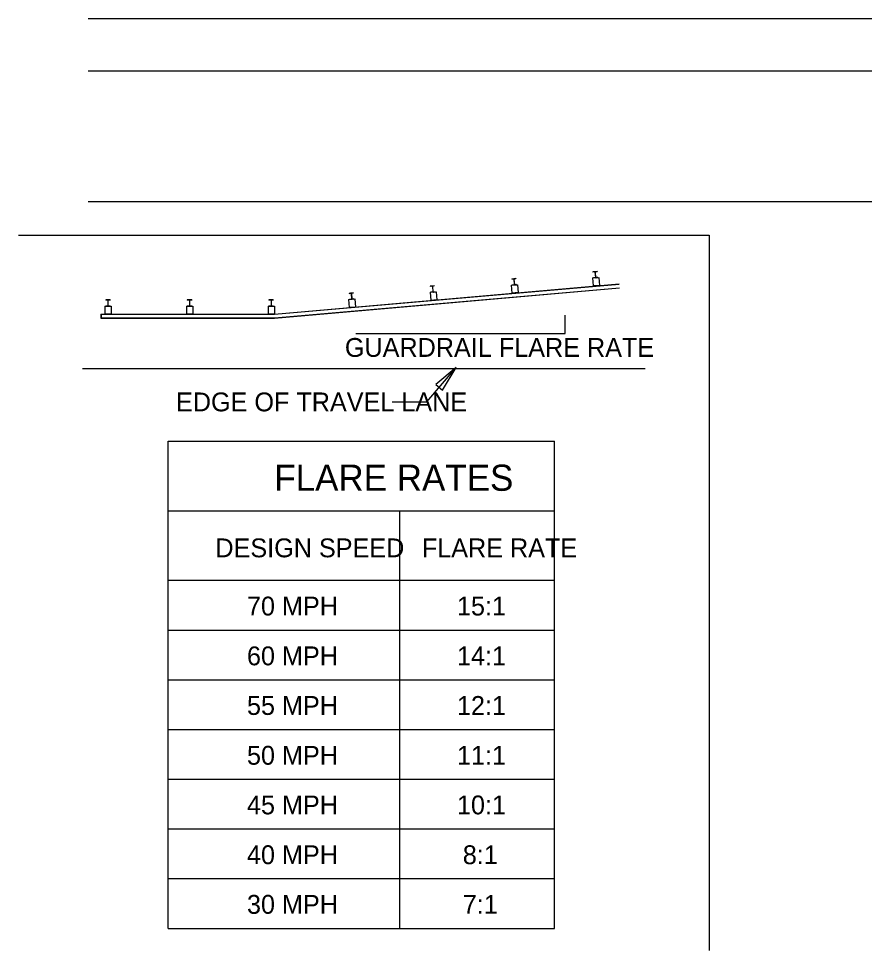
# Model space of a CAD drawing. Extents: x 1 to 17.6, y 0.2 to 10.2.
# Drawn here: x 1 to 5.041, y 1.25 to 5.701 of the extents above; entities that cross this region are included whole.
import ezdxf

# ---------------------------------------------------------------- set-up
doc = ezdxf.new("R2010")
doc.units = 0
for name, color, linetype in [('SD_P_Dimension Lines', 7, 'Continuous'), ('SD_P_Dimension Text', 7, 'Continuous'), ('SD_P_Frame', 7, 'Continuous'), ('SD_X_Exist Object Lines', 7, 'Continuous')]:
    doc.layers.add(name, color=color, linetype=linetype)

msp = doc.modelspace()

# ---------------------------------------------------------------- linework, layer by layer
at = {"layer": 'SD_P_Dimension Lines'}
for p, q in [((3.6121, 4.1967), (3.6121, 4.2842)), ((2.6121, 4.1967), (3.6121, 4.1967)), ((2.95, 3.87), (3.09, 4.035)), ((3.09, 4.035), (2.9929, 3.9535)), ((3.0249, 3.9263), (3.09, 4.035)), ((2.9929, 3.9535), (3.0249, 3.9263)), ((2.785, 3.87), (2.95, 3.87)), ((1.714, 3.683), (3.56, 3.683)), ((1.714, 1.355), (1.714, 3.683)), ((3.56, 1.355), (3.56, 3.683)), ((1.714, 3.35), (3.56, 3.35)), ((2.822, 3.018), (2.822, 3.35)), ((1.714, 3.018), (3.56, 3.018)), ((2.822, 1.355), (2.822, 3.018)), ((1.714, 2.78), (3.56, 2.78)), ((1.714, 2.543), (3.56, 2.543)), ((1.714, 2.305), (3.56, 2.305)), ((1.714, 2.068), (3.56, 2.068)), ((1.714, 1.83), (3.56, 1.83)), ((1.714, 1.593), (3.56, 1.593)), ((1.714, 1.355), (3.56, 1.355))]:
    msp.add_line(p, q, dxfattribs=at)
at = {"layer": 'SD_P_Frame'}
for p, q in [((1, 4.6667), (4.2998, 4.6667)), ((4.2998, 4.6667), (4.2998, 1.25))]:
    msp.add_line(p, q, dxfattribs=at)
at = {"layer": 'SD_X_Exist Object Lines'}
for p, q in [((1.333, 5.701), (5.93, 5.701)), ((1.333, 5.452), (5.93, 5.452)), ((1.333, 4.827), (15.307, 4.827)), ((3.376, 4.459), (3.356, 4.457)), ((3.365, 4.457), (3.356, 4.456)), ((3.356, 4.457), (3.356, 4.456)), ((3.359, 4.457), (3.359, 4.458)), ((3.363, 4.457), (3.362, 4.458)), ((3.366, 4.456), (3.368, 4.431)), ((3.367, 4.456), (3.369, 4.431)), ((3.369, 4.458), (3.368, 4.459)), ((3.376, 4.458), (3.368, 4.458)), ((3.373, 4.458), (3.373, 4.459)), ((3.376, 4.459), (3.376, 4.458)), ((3.743, 4.462), (3.772, 4.465)), ((3.743, 4.462), (3.746, 4.424)), ((3.765, 4.493), (3.744, 4.491)), ((3.753, 4.491), (3.744, 4.49)), ((3.744, 4.491), (3.744, 4.49)), ((3.747, 4.491), (3.747, 4.492)), ((3.767, 4.464), (3.747, 4.462)), ((3.755, 4.463), (3.747, 4.463)), ((3.747, 4.463), (3.747, 4.462)), ((3.75, 4.461), (3.75, 4.462)), ((3.751, 4.491), (3.751, 4.493)), ((3.754, 4.49), (3.756, 4.465)), ((3.754, 4.462), (3.754, 4.463)), ((3.755, 4.49), (3.757, 4.465)), ((3.758, 4.492), (3.757, 4.493)), ((3.765, 4.492), (3.757, 4.492)), ((3.767, 4.465), (3.758, 4.464)), ((3.76, 4.463), (3.759, 4.464)), ((3.762, 4.493), (3.762, 4.494)), ((3.765, 4.463), (3.764, 4.464)), ((3.765, 4.493), (3.765, 4.492)), ((3.767, 4.465), (3.767, 4.464)), ((3.772, 4.465), (3.776, 4.426)), ((2.2223, 4.2896), (3.8695, 4.4337)), ((2.2224, 4.2886), (3.8696, 4.4327)), ((2.2231, 4.2716), (3.8711, 4.4157)), ((2.2232, 4.2706), (3.8712, 4.4147)), ((2.988, 4.425), (2.967, 4.423)), ((2.977, 4.423), (2.967, 4.422)), ((2.967, 4.423), (2.967, 4.422)), ((2.97, 4.422), (2.971, 4.423)), ((2.975, 4.423), (2.974, 4.424)), ((2.977, 4.422), (2.979, 4.396)), ((2.978, 4.422), (2.98, 4.396)), ((2.988, 4.424), (2.98, 4.423)), ((2.981, 4.423), (2.98, 4.424)), ((2.985, 4.424), (2.985, 4.425)), ((2.988, 4.425), (2.988, 4.424)), ((3.354, 4.428), (3.384, 4.43)), ((3.354, 4.428), (3.357, 4.389)), ((3.379, 4.43), (3.358, 4.427)), ((3.367, 4.429), (3.358, 4.428)), ((3.358, 4.428), (3.358, 4.427)), ((3.361, 4.427), (3.361, 4.428)), ((3.365, 4.428), (3.366, 4.429)), ((3.379, 4.431), (3.37, 4.43)), ((3.372, 4.428), (3.371, 4.429)), ((3.377, 4.429), (3.376, 4.43)), ((3.379, 4.431), (3.379, 4.43)), ((3.384, 4.43), (3.387, 4.392)), ((3.776, 4.426), (3.746, 4.424)), ((2.577, 4.359), (2.607, 4.362)), ((2.599, 4.391), (2.579, 4.388)), ((2.588, 4.388), (2.579, 4.387)), ((2.579, 4.388), (2.579, 4.387)), ((2.582, 4.388), (2.582, 4.389)), ((2.586, 4.389), (2.585, 4.39)), ((2.589, 4.387), (2.591, 4.362)), ((2.59, 4.387), (2.592, 4.362)), ((2.599, 4.39), (2.591, 4.389)), ((2.592, 4.389), (2.591, 4.39)), ((2.602, 4.362), (2.593, 4.361)), ((2.596, 4.39), (2.596, 4.391)), ((2.599, 4.391), (2.599, 4.39)), ((2.602, 4.362), (2.602, 4.361)), ((2.607, 4.362), (2.61, 4.323)), ((2.966, 4.394), (2.995, 4.396)), ((2.966, 4.394), (2.969, 4.355)), ((2.99, 4.395), (2.97, 4.393)), ((2.978, 4.395), (2.97, 4.394)), ((2.97, 4.394), (2.97, 4.393)), ((2.973, 4.393), (2.973, 4.394)), ((2.977, 4.394), (2.977, 4.395)), ((2.99, 4.396), (2.981, 4.395)), ((2.983, 4.394), (2.982, 4.395)), ((2.988, 4.395), (2.987, 4.396)), ((2.99, 4.396), (2.99, 4.395)), ((2.995, 4.396), (2.999, 4.358)), ((3.387, 4.392), (3.357, 4.389)), ((1.412, 4.328), (1.442, 4.328)), ((1.412, 4.328), (1.412, 4.289)), ((1.437, 4.357), (1.416, 4.357)), ((1.416, 4.357), (1.416, 4.356)), ((1.425, 4.356), (1.416, 4.356)), ((1.425, 4.328), (1.416, 4.328)), ((1.416, 4.328), (1.416, 4.327)), ((1.437, 4.327), (1.416, 4.327)), ((1.419, 4.356), (1.419, 4.357)), ((1.419, 4.327), (1.419, 4.328)), ((1.423, 4.356), (1.423, 4.357)), ((1.423, 4.327), (1.423, 4.328)), ((1.426, 4.355), (1.426, 4.329)), ((1.427, 4.355), (1.427, 4.329)), ((1.437, 4.356), (1.428, 4.356)), ((1.437, 4.328), (1.428, 4.328)), ((1.429, 4.356), (1.429, 4.357)), ((1.429, 4.327), (1.429, 4.328)), ((1.434, 4.356), (1.434, 4.357)), ((1.434, 4.327), (1.434, 4.328)), ((1.437, 4.357), (1.437, 4.356)), ((1.437, 4.328), (1.437, 4.327)), ((1.442, 4.328), (1.442, 4.289)), ((1.802, 4.328), (1.832, 4.328)), ((1.802, 4.328), (1.802, 4.289)), ((1.827, 4.357), (1.806, 4.357)), ((1.806, 4.357), (1.806, 4.356)), ((1.815, 4.356), (1.806, 4.356)), ((1.815, 4.328), (1.806, 4.328)), ((1.806, 4.328), (1.806, 4.327)), ((1.827, 4.327), (1.806, 4.327)), ((1.809, 4.356), (1.809, 4.357)), ((1.809, 4.327), (1.809, 4.328)), ((1.813, 4.356), (1.813, 4.357)), ((1.813, 4.327), (1.813, 4.328)), ((1.816, 4.355), (1.816, 4.329)), ((1.817, 4.355), (1.817, 4.329)), ((1.827, 4.356), (1.818, 4.356)), ((1.827, 4.328), (1.818, 4.328)), ((1.819, 4.356), (1.819, 4.357)), ((1.819, 4.327), (1.819, 4.328)), ((1.824, 4.356), (1.824, 4.357)), ((1.824, 4.327), (1.824, 4.328)), ((1.827, 4.357), (1.827, 4.356)), ((1.827, 4.328), (1.827, 4.327)), ((1.832, 4.328), (1.832, 4.289)), ((2.192, 4.328), (2.222, 4.328)), ((2.192, 4.328), (2.192, 4.289)), ((2.217, 4.357), (2.196, 4.357)), ((2.196, 4.357), (2.196, 4.356)), ((2.205, 4.356), (2.196, 4.356)), ((2.205, 4.328), (2.196, 4.328)), ((2.196, 4.328), (2.196, 4.327)), ((2.217, 4.327), (2.196, 4.327)), ((2.199, 4.356), (2.199, 4.357)), ((2.199, 4.327), (2.199, 4.328)), ((2.203, 4.356), (2.203, 4.357)), ((2.203, 4.327), (2.203, 4.328)), ((2.206, 4.355), (2.206, 4.329)), ((2.207, 4.355), (2.207, 4.329)), ((2.217, 4.356), (2.208, 4.356)), ((2.217, 4.328), (2.208, 4.328)), ((2.209, 4.356), (2.209, 4.357)), ((2.209, 4.327), (2.209, 4.328)), ((2.214, 4.356), (2.214, 4.357)), ((2.214, 4.327), (2.214, 4.328)), ((2.217, 4.357), (2.217, 4.356)), ((2.217, 4.328), (2.217, 4.327)), ((2.222, 4.328), (2.222, 4.289)), ((2.577, 4.359), (2.58, 4.321)), ((2.61, 4.323), (2.58, 4.321)), ((2.602, 4.361), (2.581, 4.359)), ((2.582, 4.36), (2.581, 4.359)), ((2.59, 4.36), (2.582, 4.36)), ((2.584, 4.359), (2.585, 4.36)), ((2.589, 4.359), (2.589, 4.36)), ((2.595, 4.36), (2.594, 4.361)), ((2.6, 4.36), (2.599, 4.361)), ((2.999, 4.358), (2.969, 4.355)), ((1.3932, 4.2896), (2.2223, 4.2896)), ((1.3932, 4.2896), (1.3932, 4.2706)), ((1.3932, 4.2886), (2.2224, 4.2886)), ((1.3942, 4.2896), (1.3942, 4.2706)), ((1.442, 4.289), (1.412, 4.289)), ((1.832, 4.289), (1.802, 4.289)), ((2.222, 4.289), (2.192, 4.289)), ((1.3932, 4.2716), (2.2231, 4.2716)), ((1.3932, 4.2706), (2.2232, 4.2706)), ((1.3058, 4.0296), (3.9942, 4.0296))]:
    msp.add_line(p, q, dxfattribs=at)
for centre, start, end in [((3.3655, 4.4551), 5, 95), ((3.3686, 4.4553), 95, 185), ((3.7541, 4.4891), 5, 95), ((3.7571, 4.4893), 95, 185), ((3.7563, 4.4632), 275, 5), ((3.7594, 4.4635), 185, 275), ((2.977, 4.4211), 5, 95), ((2.98, 4.4213), 95, 185), ((3.3678, 4.4292), 275, 5), ((3.3708, 4.4295), 185, 275), ((2.5884, 4.3871), 5, 95), ((2.5914, 4.3873), 95, 185), ((2.9792, 4.3952), 275, 5), ((2.9823, 4.3955), 185, 275), ((1.4254, 4.3548), 0, 90), ((1.4254, 4.3288), 270, 360), ((1.4285, 4.3548), 90, 180), ((1.4285, 4.3288), 180, 270), ((1.8154, 4.3548), 0, 90), ((1.8154, 4.3288), 270, 360), ((1.8185, 4.3548), 90, 180), ((1.8185, 4.3288), 180, 270), ((2.2054, 4.3548), 0, 90), ((2.2054, 4.3288), 270, 360), ((2.2085, 4.3548), 90, 180), ((2.2085, 4.3288), 180, 270), ((2.5906, 4.3612), 275, 5), ((2.5937, 4.3615), 185, 275)]:
    msp.add_arc(centre, 0.00103, start, end, dxfattribs=at)

# ---------------------------------------------------------------- texts
at = {"layer": 'SD_P_Dimension Text'}
for s, height, p in [('GUARDRAIL FLARE RATE', 0.09, (2.5589, 4.0852)), ('EDGE OF TRAVEL LANE', 0.09, (1.7521, 3.825)), ('FLARE RATES', 0.125, (2.2216, 3.4454)), ('DESIGN SPEED', 0.09, (1.9402, 3.1278)), ('FLARE RATE', 0.09, (2.9266, 3.1278)), ('70 MPH', 0.09, (2.0911, 2.8498)), ('15:1', 0.09, (3.0945, 2.8498)), ('60 MPH', 0.09, (2.0911, 2.6118)), ('14:1', 0.09, (3.0945, 2.6118)), ('55 MPH', 0.09, (2.0911, 2.3748)), ('12:1', 0.09, (3.0945, 2.3748)), ('50 MPH', 0.09, (2.0911, 2.1368)), ('11:1', 0.09, (3.0945, 2.1368)), ('45 MPH', 0.09, (2.0911, 1.8998)), ('10:1', 0.09, (3.0945, 1.8998)), ('40 MPH', 0.09, (2.0911, 1.6618)), ('8:1', 0.09, (3.1224, 1.6618)), ('30 MPH', 0.09, (2.0911, 1.4248)), ('7:1', 0.09, (3.1224, 1.4248))]:
    msp.add_text(s, height=height, dxfattribs=at).set_placement(p)

doc.saveas('drawing.dxf')
